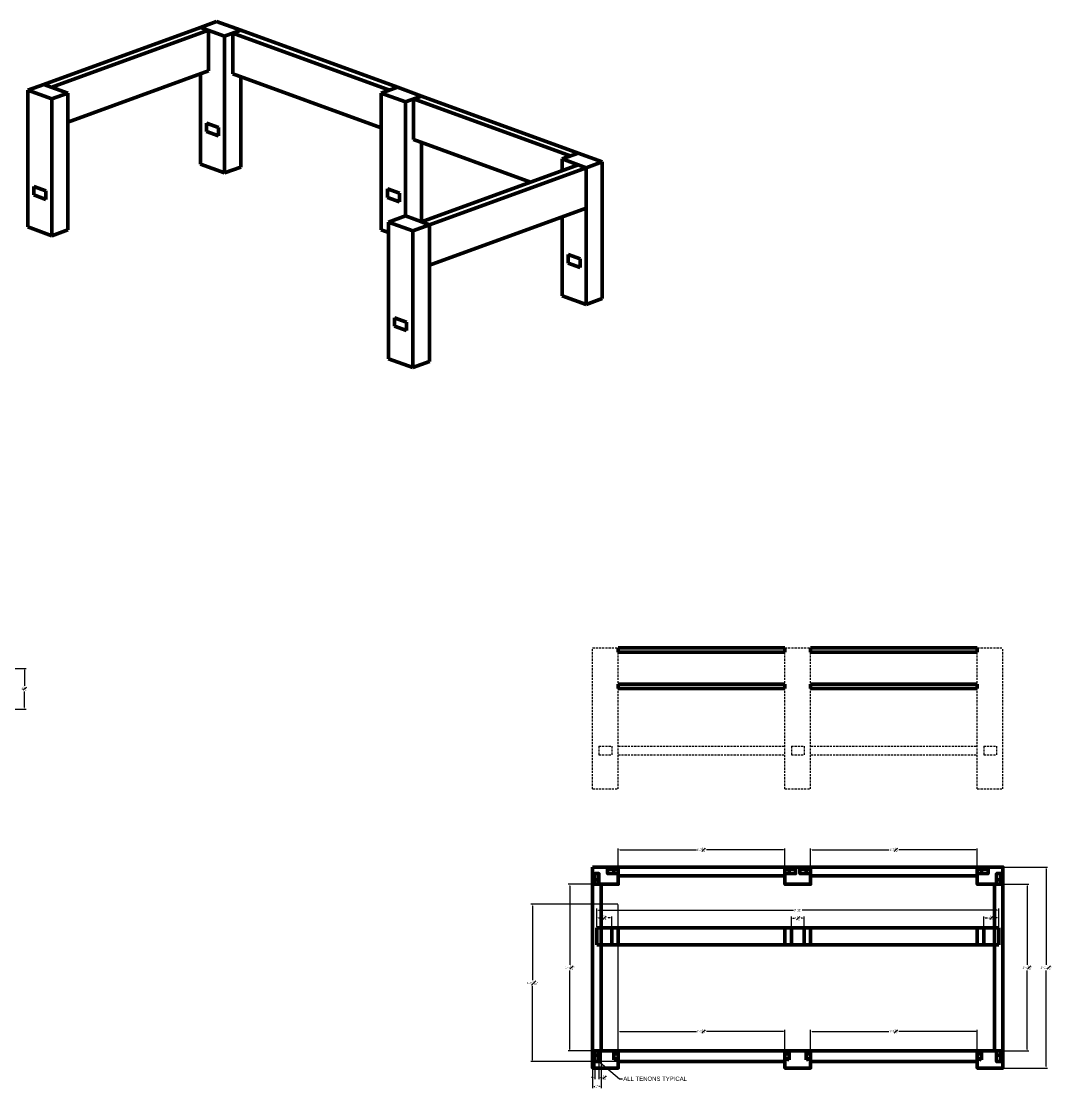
# Model space of a CAD drawing. Header units: inches. Extents: x 13 to 702, y 9 to 351.
# Drawn here: x 286.9 to 407.5, y 225.1 to 350.8 of the extents above; entities that cross this region are included whole.
import ezdxf
from ezdxf import colors
from ezdxf.entities.mleader import LeaderData, LeaderLine
from ezdxf.math import Vec2, Vec3

# ---------------------------------------------------------------- set-up
doc = ezdxf.new("R2010")
doc.units = ezdxf.units.IN
doc.header["$MEASUREMENT"] = 0
doc.linetypes.add('HIDDEN', pattern=[0.375, 0.25, -0.125])
doc.layers.get('0').update_dxf_attribs({"lineweight": 70, "true_color": 0xc2ced6})
doc.layers.add('Dim', color=5, linetype='Continuous')
doc.layers.add('Hidden', color=2, linetype='HIDDEN')
doc.styles.get("Standard").update_dxf_attribs({"font": 'Arial.ttf'})
doc.dimstyles.new('AnnotativeNickStandard', dxfattribs={"dimscale": 6, "dimtxt": 0.25, "dimasz": 0.18, "dimexe": 0.18, "dimexo": 0.0625, "dimgap": 0.09, "dimtad": 0, "dimtih": 1, "dimtoh": 1, "dimdec": 4, "dimrnd": 0.03125, "dimzin": 0, "dimdsep": 46, "dimlunit": 4, "dimtxsty": 'Standard', "dimcen": 0.09, "dimaunit": 1, "dimadec": 0, "dimazin": 0, "dimtfac": 1, "dimtdec": 4, "dimtofl": 0, "dimtmove": 0, "dimatfit": 3, "dimfxl": 1, "dimfrac": 1, "dimtolj": 1, "dimtzin": 0, "dimarcsym": 0})

# ---------------------------------------------------------------- blocks, each defined once
blk = doc.blocks.new('*D39')
at = {"layer": 'Defpoints', "color": 0, "transparency": 16777216}
for p in [(284.86, 275.14), (284.86, 270.39), (287.27, 270.39)]:
    blk.add_point(p, dxfattribs=at)
at = {"layer": 'Dim', "color": 0, "lineweight": -2, "transparency": 16777216}
for p, q in [((284.93, 275.14), (287.45, 275.14)), ((287.27, 274.96), (287.27, 273.11)), ((287.27, 270.57), (287.27, 272.43)), ((284.93, 270.39), (287.45, 270.39))]:
    blk.add_line(p, q, dxfattribs=at)
at = {"layer": 'Dim', "color": 0, "transparency": 16777216}
for points in [[(287.24, 274.96), (287.3, 274.96), (287.27, 275.14)], [(287.24, 270.57), (287.3, 270.57), (287.27, 270.39)]]:
    blk.add_solid(points, dxfattribs=at)
at = {"layer": 'Dim', "color": 0, "transparency": 16777216, "insert": (287.27, 272.77), "char_height": 0.25, "attachment_point": 5}
blk.add_mtext('\\A1;4{\\H1.000000x;\\S3#4;}"', dxfattribs=at)
blk = doc.blocks.new('*D108')
at = {"layer": 'Defpoints', "color": 0, "transparency": 16777216}
for p in [(401.7, 249.89), (401.7, 230.39), (404.53, 230.39)]:
    blk.add_point(p, dxfattribs=at)
at = {"layer": 'Dim', "color": 0, "lineweight": -2, "transparency": 16777216}
for p, q in [((401.76, 249.89), (404.71, 249.89)), ((404.53, 249.71), (404.53, 240.48)), ((404.53, 230.57), (404.53, 239.8)), ((401.76, 230.39), (404.71, 230.39))]:
    blk.add_line(p, q, dxfattribs=at)
at = {"layer": 'Dim', "color": 0, "transparency": 16777216}
for points in [[(404.5, 249.71), (404.56, 249.71), (404.53, 249.89)], [(404.5, 230.57), (404.56, 230.57), (404.53, 230.39)]]:
    blk.add_solid(points, dxfattribs=at)
at = {"layer": 'Dim', "color": 0, "transparency": 16777216, "insert": (404.53, 240.14), "char_height": 0.25, "attachment_point": 5}
blk.add_mtext('\\A1;1\'-7{\\H1.000000x;\\S1#2;}"', dxfattribs=at)
blk = doc.blocks.new('*D109')
at = {"layer": 'Defpoints', "color": 0, "transparency": 16777216}
for p in [(398.7, 253.91), (379.2, 251.89), (398.7, 251.89)]:
    blk.add_point(p, dxfattribs=at)
at = {"layer": 'Dim', "color": 0, "lineweight": -2, "transparency": 16777216}
for p, q in [((379.2, 251.95), (379.2, 254.09)), ((398.7, 251.95), (398.7, 254.09)), ((379.38, 253.91), (388.36, 253.91)), ((398.52, 253.91), (389.54, 253.91))]:
    blk.add_line(p, q, dxfattribs=at)
at = {"layer": 'Dim', "color": 0, "transparency": 16777216}
for points in [[(379.38, 253.94), (379.38, 253.88), (379.2, 253.91)], [(398.52, 253.94), (398.52, 253.88), (398.7, 253.91)]]:
    blk.add_solid(points, dxfattribs=at)
at = {"layer": 'Dim', "color": 0, "transparency": 16777216, "insert": (388.95, 253.91), "char_height": 0.25, "attachment_point": 5}
blk.add_mtext('\\A1;1\'-7{\\H1.000000x;\\S1#2;}"', dxfattribs=at)
blk = doc.blocks.new('*D110')
at = {"layer": 'Defpoints', "color": 0, "transparency": 16777216}
for p in [(376.2, 253.91), (356.7, 251.89), (376.2, 251.89)]:
    blk.add_point(p, dxfattribs=at)
at = {"layer": 'Dim', "color": 0, "lineweight": -2, "transparency": 16777216}
for p, q in [((356.7, 251.95), (356.7, 254.09)), ((376.2, 251.95), (376.2, 254.09)), ((356.88, 253.91), (365.86, 253.91)), ((376.02, 253.91), (367.04, 253.91))]:
    blk.add_line(p, q, dxfattribs=at)
at = {"layer": 'Dim', "color": 0, "transparency": 16777216}
for points in [[(356.88, 253.94), (356.88, 253.88), (356.7, 253.91)], [(376.02, 253.94), (376.02, 253.88), (376.2, 253.91)]]:
    blk.add_solid(points, dxfattribs=at)
at = {"layer": 'Dim', "color": 0, "transparency": 16777216, "insert": (366.45, 253.91), "char_height": 0.25, "attachment_point": 5}
blk.add_mtext('\\A1;1\'-7{\\H1.000000x;\\S1#2;}"', dxfattribs=at)
blk = doc.blocks.new('*D111')
at = {"layer": 'Defpoints', "color": 0, "transparency": 16777216}
for p in [(353.7, 249.89), (351.03, 230.39), (353.7, 230.39)]:
    blk.add_point(p, dxfattribs=at)
at = {"layer": 'Dim', "color": 0, "lineweight": -2, "transparency": 16777216}
for p, q in [((353.64, 249.89), (350.85, 249.89)), ((351.03, 249.71), (351.03, 240.48)), ((351.03, 230.57), (351.03, 239.8)), ((353.64, 230.39), (350.85, 230.39))]:
    blk.add_line(p, q, dxfattribs=at)
at = {"layer": 'Dim', "color": 0, "transparency": 16777216}
for points in [[(351, 249.71), (351.06, 249.71), (351.03, 249.89)], [(351, 230.57), (351.06, 230.57), (351.03, 230.39)]]:
    blk.add_solid(points, dxfattribs=at)
at = {"layer": 'Dim', "color": 0, "transparency": 16777216, "insert": (351.03, 240.14), "char_height": 0.25, "attachment_point": 5}
blk.add_mtext('\\A1;1\'-7{\\H1.000000x;\\S1#2;}"', dxfattribs=at)
blk = doc.blocks.new('*D112')
at = {"layer": 'Defpoints', "color": 0, "transparency": 16777216}
for p in [(353.7, 230.39), (354.7, 230.39), (354.7, 226.23)]:
    blk.add_point(p, dxfattribs=at)
at = {"layer": 'Dim', "color": 0, "lineweight": -2, "transparency": 16777216}
for p, q in [((353.7, 230.33), (353.7, 226.05)), ((354.7, 230.33), (354.7, 226.05)), ((353.88, 226.23), (353.98, 226.23)), ((354.52, 226.23), (354.42, 226.23))]:
    blk.add_line(p, q, dxfattribs=at)
at = {"layer": 'Dim', "color": 0, "transparency": 16777216}
for points in [[(353.88, 226.26), (353.88, 226.2), (353.7, 226.23)], [(354.52, 226.26), (354.52, 226.2), (354.7, 226.23)]]:
    blk.add_solid(points, dxfattribs=at)
at = {"layer": 'Dim', "color": 0, "transparency": 16777216, "insert": (354.2, 226.23), "char_height": 0.25, "attachment_point": 5}
blk.add_mtext('\\A1;1"', dxfattribs=at)
blk = doc.blocks.new('*D113')
at = {"layer": 'Defpoints', "color": 0, "transparency": 16777216}
for p in [(353.95, 229.14), (354.45, 229.14), (354.45, 227.28)]:
    blk.add_point(p, dxfattribs=at)
at = {"layer": 'Dim', "color": 0, "lineweight": -2, "transparency": 16777216}
for p, q in [((353.95, 229.08), (353.95, 227.1)), ((354.45, 229.08), (354.45, 227.1)), ((353.77, 227.28), (353.59, 227.28)), ((354.63, 227.28), (354.81, 227.28))]:
    blk.add_line(p, q, dxfattribs=at)
at = {"layer": 'Dim', "color": 0, "transparency": 16777216}
for points in [[(353.77, 227.31), (353.77, 227.25), (353.95, 227.28)], [(354.63, 227.31), (354.63, 227.25), (354.45, 227.28)]]:
    blk.add_solid(points, dxfattribs=at)
at = {"layer": 'Dim', "color": 0, "transparency": 16777216, "insert": (355.14, 227.28), "char_height": 0.25, "attachment_point": 5}
blk.add_mtext('\\A1;{\\H1.000000x;\\S1#2;}"', dxfattribs=at)
blk = doc.blocks.new('*D114')
at = {"layer": 'Defpoints', "color": 0, "transparency": 16777216}
for p in [(401.2, 246.86), (354.2, 244.79), (401.2, 244.79)]:
    blk.add_point(p, dxfattribs=at)
at = {"layer": 'Dim', "color": 0, "lineweight": -2, "transparency": 16777216}
for p, q in [((354.2, 244.86), (354.2, 247.04)), ((354.38, 246.86), (377.2, 246.86)), ((401.02, 246.86), (378.21, 246.86)), ((401.2, 244.86), (401.2, 247.04))]:
    blk.add_line(p, q, dxfattribs=at)
at = {"layer": 'Dim', "color": 0, "transparency": 16777216}
for points in [[(354.38, 246.89), (354.38, 246.83), (354.2, 246.86)], [(401.02, 246.89), (401.02, 246.83), (401.2, 246.86)]]:
    blk.add_solid(points, dxfattribs=at)
at = {"layer": 'Dim', "color": 0, "transparency": 16777216, "insert": (377.7, 246.86), "char_height": 0.25, "attachment_point": 5}
blk.add_mtext('\\A1;3\'-11"', dxfattribs=at)
blk = doc.blocks.new('*D115')
at = {"layer": 'Defpoints', "color": 0, "transparency": 16777216}
for p in [(378.45, 245.93), (376.95, 244.79), (378.45, 244.79)]:
    blk.add_point(p, dxfattribs=at)
at = {"layer": 'Dim', "color": 0, "lineweight": -2, "transparency": 16777216}
for p, q in [((376.95, 244.86), (376.95, 246.11)), ((377.13, 245.93), (377.3, 245.93)), ((378.27, 245.93), (378.1, 245.93)), ((378.45, 244.86), (378.45, 246.11))]:
    blk.add_line(p, q, dxfattribs=at)
at = {"layer": 'Dim', "color": 0, "transparency": 16777216}
for points in [[(377.13, 245.96), (377.13, 245.9), (376.95, 245.93)], [(378.27, 245.96), (378.27, 245.9), (378.45, 245.93)]]:
    blk.add_solid(points, dxfattribs=at)
at = {"layer": 'Dim', "color": 0, "transparency": 16777216, "insert": (377.7, 245.93), "char_height": 0.25, "attachment_point": 5}
blk.add_mtext('\\A1;1{\\H1.000000x;\\S1#2;}"', dxfattribs=at)
blk = doc.blocks.new('*D116')
at = {"layer": 'Defpoints', "color": 0, "transparency": 16777216}
for p in [(401.2, 245.95), (399.45, 244.79), (401.2, 244.79)]:
    blk.add_point(p, dxfattribs=at)
at = {"layer": 'Dim', "color": 0, "lineweight": -2, "transparency": 16777216}
for p, q in [((399.45, 244.86), (399.45, 246.13)), ((399.63, 245.95), (399.89, 245.95)), ((401.02, 245.95), (400.77, 245.95)), ((401.2, 244.86), (401.2, 246.13))]:
    blk.add_line(p, q, dxfattribs=at)
at = {"layer": 'Dim', "color": 0, "transparency": 16777216}
for points in [[(399.63, 245.98), (399.63, 245.92), (399.45, 245.95)], [(401.02, 245.98), (401.02, 245.92), (401.2, 245.95)]]:
    blk.add_solid(points, dxfattribs=at)
at = {"layer": 'Dim', "color": 0, "transparency": 16777216, "insert": (400.33, 245.95), "char_height": 0.25, "attachment_point": 5}
blk.add_mtext('\\A1;1{\\H1.000000x;\\S3#4;}"', dxfattribs=at)
blk = doc.blocks.new('*D117')
at = {"layer": 'Defpoints', "color": 0, "transparency": 16777216}
for p in [(355.95, 245.95), (354.2, 244.79), (355.95, 244.79)]:
    blk.add_point(p, dxfattribs=at)
at = {"layer": 'Dim', "color": 0, "lineweight": -2, "transparency": 16777216}
for p, q in [((354.2, 244.86), (354.2, 246.13)), ((354.38, 245.95), (354.64, 245.95)), ((355.77, 245.95), (355.52, 245.95)), ((355.95, 244.86), (355.95, 246.13))]:
    blk.add_line(p, q, dxfattribs=at)
at = {"layer": 'Dim', "color": 0, "transparency": 16777216}
for points in [[(354.38, 245.98), (354.38, 245.92), (354.2, 245.95)], [(355.77, 245.98), (355.77, 245.92), (355.95, 245.95)]]:
    blk.add_solid(points, dxfattribs=at)
at = {"layer": 'Dim', "color": 0, "transparency": 16777216, "insert": (355.08, 245.95), "char_height": 0.25, "attachment_point": 5}
blk.add_mtext('\\A1;1{\\H1.000000x;\\S3#4;}"', dxfattribs=at)
blk = doc.blocks.new('*D118')
at = {"layer": 'Defpoints', "color": 0, "transparency": 16777216}
for p in [(376.2, 232.68), (356.7, 230.39), (376.2, 230.39)]:
    blk.add_point(p, dxfattribs=at)
at = {"layer": 'Dim', "color": 0, "lineweight": -2, "transparency": 16777216}
for p, q in [((356.7, 230.45), (356.7, 232.86)), ((356.88, 232.68), (365.86, 232.68)), ((376.02, 232.68), (367.04, 232.68)), ((376.2, 230.45), (376.2, 232.86))]:
    blk.add_line(p, q, dxfattribs=at)
at = {"layer": 'Dim', "color": 0, "transparency": 16777216}
for points in [[(356.88, 232.71), (356.88, 232.65), (356.7, 232.68)], [(376.02, 232.71), (376.02, 232.65), (376.2, 232.68)]]:
    blk.add_solid(points, dxfattribs=at)
at = {"layer": 'Dim', "color": 0, "transparency": 16777216, "insert": (366.45, 232.68), "char_height": 0.25, "attachment_point": 5}
blk.add_mtext('\\A1;1\'-7{\\H1.000000x;\\S1#2;}"', dxfattribs=at)
blk = doc.blocks.new('*D119')
at = {"layer": 'Defpoints', "color": 0, "transparency": 16777216}
for p in [(398.7, 232.68), (379.2, 230.39), (398.7, 230.39)]:
    blk.add_point(p, dxfattribs=at)
at = {"layer": 'Dim', "color": 0, "lineweight": -2, "transparency": 16777216}
for p, q in [((379.2, 230.45), (379.2, 232.86)), ((379.38, 232.68), (388.36, 232.68)), ((398.52, 232.68), (389.54, 232.68)), ((398.7, 230.45), (398.7, 232.86))]:
    blk.add_line(p, q, dxfattribs=at)
at = {"layer": 'Dim', "color": 0, "transparency": 16777216}
for points in [[(379.38, 232.71), (379.38, 232.65), (379.2, 232.68)], [(398.52, 232.71), (398.52, 232.65), (398.7, 232.68)]]:
    blk.add_solid(points, dxfattribs=at)
at = {"layer": 'Dim', "color": 0, "transparency": 16777216, "insert": (388.95, 232.68), "char_height": 0.25, "attachment_point": 5}
blk.add_mtext('\\A1;1\'-7{\\H1.000000x;\\S1#2;}"', dxfattribs=at)
blk = doc.blocks.new('*D126')
at = {"layer": 'Defpoints', "color": 0, "transparency": 16777216}
for p in [(401.7, 251.89), (401.7, 228.39), (406.74, 228.39)]:
    blk.add_point(p, dxfattribs=at)
at = {"layer": 'Dim', "color": 0, "lineweight": -2, "transparency": 16777216}
for p, q in [((401.76, 251.89), (406.92, 251.89)), ((406.74, 251.71), (406.74, 240.48)), ((406.74, 228.57), (406.74, 239.8)), ((401.76, 228.39), (406.92, 228.39))]:
    blk.add_line(p, q, dxfattribs=at)
at = {"layer": 'Dim', "color": 0, "transparency": 16777216}
for points in [[(406.71, 251.71), (406.77, 251.71), (406.74, 251.89)], [(406.71, 228.57), (406.77, 228.57), (406.74, 228.39)]]:
    blk.add_solid(points, dxfattribs=at)
at = {"layer": 'Dim', "color": 0, "transparency": 16777216, "insert": (406.74, 240.14), "char_height": 0.25, "attachment_point": 5}
blk.add_mtext('\\A1;1\'-11{\\H1.000000x;\\S1#2;}"', dxfattribs=at)
blk = doc.blocks.new('*D160')
at = {"layer": 'Defpoints', "color": 0, "transparency": 16777216}
for p in [(356.7, 247.54), (346.68, 229.14), (356.7, 229.14)]:
    blk.add_point(p, dxfattribs=at)
at = {"layer": 'Dim', "color": 0, "lineweight": -2, "transparency": 16777216}
for p, q in [((356.64, 247.54), (346.5, 247.54)), ((346.68, 247.36), (346.68, 238.68)), ((346.68, 229.32), (346.68, 238)), ((356.64, 229.14), (346.5, 229.14))]:
    blk.add_line(p, q, dxfattribs=at)
at = {"layer": 'Dim', "color": 0, "transparency": 16777216}
for points in [[(346.65, 247.36), (346.71, 247.36), (346.68, 247.54)], [(346.65, 229.32), (346.71, 229.32), (346.68, 229.14)]]:
    blk.add_solid(points, dxfattribs=at)
at = {"layer": 'Dim', "color": 0, "transparency": 16777216, "insert": (346.68, 238.34), "char_height": 0.25, "attachment_point": 5}
blk.add_mtext('\\A1;1\'-6{\\H1.000000x;\\S7#16;}"', dxfattribs=at)

msp = doc.modelspace()

# ---------------------------------------------------------------- linework, layer by layer
for p, q in [((307.85136, 350.13508), (289.52735, 343.46569)), ((290.46704, 343.12367), (308.79105, 349.79306)), ((307.85136, 350.13508), (309.73074, 350.81912)), ((310.67043, 349.10902), (307.85136, 350.13508)), ((308.79105, 349.79306), (308.79105, 345.04306)), ((309.73074, 350.81912), (312.54982, 349.79306)), ((312.54982, 349.79306), (310.67043, 349.10902)), ((330.87383, 343.12367), (312.54982, 349.79306)), ((310.67043, 333.10902), (310.67043, 349.10902)), ((311.61013, 349.45104), (329.93413, 342.78165)), ((311.61013, 349.45104), (311.61013, 344.70104)), ((308.79105, 345.04306), (292.34643, 339.05771)), ((307.85136, 344.70104), (307.85136, 334.13508)), ((311.61013, 344.70104), (328.99444, 338.37367)), ((289.52735, 343.46569), (287.64797, 342.78165)), ((292.34643, 342.43963), (289.52735, 343.46569)), ((312.54982, 333.79306), (312.54982, 344.35902)), ((287.64797, 342.78165), (290.46704, 341.75559)), ((287.64797, 326.78165), (287.64797, 342.78165)), ((290.46704, 341.75559), (292.34643, 342.43963)), ((292.34643, 342.43963), (292.34643, 326.43963)), ((330.87383, 343.12367), (328.99444, 342.43963)), ((328.99444, 342.43963), (331.81352, 341.41357)), ((328.99444, 326.43963), (328.99444, 342.43963)), ((333.6929, 342.09761), (330.87383, 343.12367)), ((331.81352, 341.41357), (333.6929, 342.09761)), ((352.01691, 335.42822), (333.6929, 342.09761)), ((290.46704, 341.75559), (290.46704, 325.75559)), ((331.81352, 341.41357), (331.81352, 328.07478)), ((332.75321, 341.75559), (351.07722, 335.0862)), ((332.75321, 341.75559), (332.75321, 337.00559)), ((309.96566, 338.43122), (308.55613, 338.94425)), ((308.55613, 338.94425), (308.55613, 337.94425)), ((309.96566, 337.43122), (309.96566, 338.43122)), ((308.55613, 337.94425), (309.96566, 337.43122)), ((332.75321, 337.00559), (346.43134, 332.02716)), ((333.6929, 336.66357), (333.6929, 327.39074)), ((350.13752, 334.74418), (352.01691, 335.42822)), ((350.13752, 334.74418), (350.13752, 333.3761)), ((352.9566, 333.71812), (350.13752, 334.74418)), ((352.01691, 335.42822), (354.83599, 334.40216)), ((307.85136, 334.13508), (310.67043, 333.10902)), ((310.67043, 333.10902), (312.54982, 333.79306)), ((352.01691, 334.06014), (333.6929, 327.39074)), ((334.6326, 327.04872), (352.9566, 333.71812)), ((352.9566, 333.71812), (354.83599, 334.40216)), ((352.9566, 333.71812), (352.9566, 317.71812)), ((354.83599, 318.40216), (354.83599, 334.40216)), ((289.76227, 331.0121), (288.35273, 331.52513)), ((288.35273, 331.52513), (288.35273, 330.52513)), ((289.76227, 331.0121), (289.76227, 330.0121)), ((290.46704, 325.75559), (290.46704, 330.75559)), ((331.10875, 330.73577), (329.69921, 331.2488)), ((329.69921, 331.2488), (329.69921, 330.2488)), ((288.35273, 330.52513), (289.76227, 330.0121)), ((329.69921, 330.2488), (331.10875, 329.73577)), ((331.10875, 329.73577), (331.10875, 330.73577)), ((334.6326, 322.29872), (352.9566, 328.96812)), ((329.8439, 327.3579), (331.81352, 328.07478)), ((332.66298, 326.33184), (329.8439, 327.3579)), ((329.8439, 327.3579), (329.8439, 311.3579)), ((333.92783, 327.30524), (331.81352, 328.07478)), ((332.66298, 326.33184), (334.6326, 327.04872)), ((333.6929, 327.39074), (334.6326, 327.04872)), ((334.6326, 311.04872), (334.6326, 327.04872)), ((334.6326, 327.04872), (334.6326, 322.29872)), ((350.13752, 327.94206), (350.13752, 318.74418)), ((290.46704, 325.75559), (287.64797, 326.78165)), ((292.34643, 326.43963), (290.46704, 325.75559)), ((329.8439, 326.13045), (328.99444, 326.43963)), ((332.66298, 310.33184), (332.66298, 326.33184)), ((352.25183, 323.04031), (350.84229, 323.55334)), ((350.84229, 323.55334), (350.84229, 322.55334)), ((350.84229, 322.55334), (352.25183, 322.04031)), ((352.25183, 322.04031), (352.25183, 323.04031)), ((352.9566, 317.71812), (350.13752, 318.74418)), ((352.9566, 317.71812), (354.83599, 318.40216)), ((331.95821, 315.65404), (330.54867, 316.16707)), ((330.54867, 316.16707), (330.54867, 315.16707)), ((330.54867, 315.16707), (331.95821, 314.65404)), ((331.95821, 314.65404), (331.95821, 315.65404)), ((332.66298, 310.33184), (329.8439, 311.3579)), ((332.66298, 310.33184), (334.6326, 311.04872)), ((356.70166, 277.53476), (376.20166, 277.53476)), ((356.70166, 277.53476), (356.70166, 277.03476)), ((356.70166, 277.03476), (376.20166, 277.03476)), ((376.20166, 277.53476), (376.20166, 277.03476)), ((379.20166, 277.53476), (398.70166, 277.53476)), ((379.20166, 277.53476), (379.20166, 277.03476)), ((379.20166, 277.03476), (398.70166, 277.03476)), ((398.70166, 277.53476), (398.70166, 277.03476)), ((356.70166, 273.28476), (376.20166, 273.28476)), ((356.70166, 273.28476), (356.70166, 272.78476)), ((376.20166, 273.28476), (376.20166, 272.78476)), ((379.20166, 273.28476), (398.70166, 273.28476)), ((379.20166, 273.28476), (379.20166, 272.78476)), ((398.70166, 273.28476), (398.70166, 272.78476)), ((356.70166, 272.78476), (376.20166, 272.78476)), ((379.20166, 272.78476), (398.70166, 272.78476)), ((356.20166, 251.13835), (356.20166, 251.63835)), ((356.70166, 250.88835), (356.70166, 251.88835)), ((356.70166, 251.88835), (376.20166, 251.88835)), ((376.20166, 250.88835), (376.20166, 251.88835)), ((376.70166, 251.13835), (376.70166, 251.63835)), ((378.70166, 251.13835), (378.70166, 251.63835)), ((379.20166, 250.88835), (379.20166, 251.88835)), ((379.20166, 251.88835), (398.70166, 251.88835)), ((398.70166, 250.88835), (398.70166, 251.88835)), ((399.20166, 251.13835), (399.20166, 251.63835)), ((354.45166, 250.38835), (353.95166, 250.38835)), ((356.70166, 250.88835), (376.20166, 250.88835)), ((379.20166, 250.88835), (398.70166, 250.88835)), ((400.95166, 250.38835), (401.45166, 250.38835)), ((354.70166, 249.88835), (353.70166, 249.88835)), ((353.70166, 230.38835), (353.70166, 249.88835)), ((354.70166, 230.38835), (354.70166, 249.88835)), ((401.70166, 249.88835), (400.70166, 249.88835)), ((400.70166, 230.38835), (400.70166, 249.88835)), ((401.70166, 230.38835), (401.70166, 249.88835)), ((354.20166, 244.7936), (401.20166, 244.7936)), ((354.20166, 242.7936), (354.20166, 244.7936)), ((355.95166, 242.7936), (355.95166, 244.7936)), ((356.70166, 242.7936), (356.70166, 244.7936)), ((376.20166, 242.7936), (376.20166, 244.7936)), ((376.95166, 242.7936), (376.95166, 244.7936)), ((378.45166, 242.7936), (378.45166, 244.7936)), ((379.20166, 242.7936), (379.20166, 244.7936)), ((398.70166, 242.7936), (398.70166, 244.7936)), ((399.45166, 242.7936), (399.45166, 244.7936)), ((401.20166, 242.7936), (401.20166, 244.7936)), ((354.20166, 242.7936), (401.20166, 242.7936)), ((354.70166, 230.38835), (353.70166, 230.38835)), ((356.20166, 229.76335), (356.20166, 230.17275)), ((356.20166, 230.17275), (356.70166, 229.99077)), ((356.70166, 230.38835), (376.20166, 230.38835)), ((356.70166, 230.38835), (356.70166, 229.13835)), ((376.20166, 230.38835), (376.20166, 229.13835)), ((376.70166, 230.17275), (376.20166, 229.99077)), ((376.70166, 229.76335), (376.70166, 230.17275)), ((378.70166, 229.76335), (378.70166, 230.17275)), ((378.70166, 230.17275), (379.20166, 229.99077)), ((379.20166, 230.38835), (398.70166, 230.38835)), ((379.20166, 230.38835), (379.20166, 229.13835)), ((398.70166, 230.38835), (398.70166, 229.13835)), ((399.20166, 230.17275), (398.70166, 229.99077)), ((399.20166, 229.76335), (399.20166, 230.17275)), ((401.70166, 230.38835), (400.70166, 230.38835)), ((354.45166, 229.88835), (353.95166, 229.88835)), ((356.20166, 229.76335), (356.20166, 229.34968)), ((356.20166, 229.34968), (356.70166, 229.53167)), ((356.70166, 229.13835), (376.20166, 229.13835)), ((376.70166, 229.34968), (376.20166, 229.53167)), ((376.70166, 229.76335), (376.70166, 229.34968)), ((378.70166, 229.76335), (378.70166, 229.34968)), ((378.70166, 229.34968), (379.20166, 229.53167)), ((379.20166, 229.13835), (398.70166, 229.13835)), ((399.20166, 229.34968), (398.70166, 229.53167)), ((399.20166, 229.76335), (399.20166, 229.34968)), ((401.45166, 229.88835), (400.95166, 229.88835))]:
    msp.add_line(p, q)
for points in [[(353.70166, 251.88835), (356.70166, 251.88835), (356.70166, 249.88835), (353.70166, 249.88835)], [(376.20166, 251.88835), (379.20166, 251.88835), (379.20166, 249.88835), (376.20166, 249.88835)], [(398.70166, 251.88835), (401.70166, 251.88835), (401.70166, 249.88835), (398.70166, 249.88835)], [(353.70166, 230.38835), (356.70166, 230.38835), (356.70166, 228.38835), (353.70166, 228.38835)], [(376.20166, 230.38835), (379.20166, 230.38835), (379.20166, 228.38835), (376.20166, 228.38835)], [(398.70166, 230.38835), (401.70166, 230.38835), (401.70166, 228.38835), (398.70166, 228.38835)]]:
    msp.add_lwpolyline(points, close=True)
for points in [[(356.70166, 251.13835), (355.45166, 251.13835), (355.45166, 251.63835), (356.70166, 251.63835)], [(376.20166, 251.13835), (377.45166, 251.13835), (377.45166, 251.63835), (376.20166, 251.63835)], [(379.20166, 251.13835), (377.95166, 251.13835), (377.95166, 251.63835), (379.20166, 251.63835)], [(398.70166, 251.13835), (399.95166, 251.13835), (399.95166, 251.63835), (398.70166, 251.63835)], [(354.45166, 249.88835), (354.45166, 251.13835), (353.95166, 251.13835), (353.95166, 249.88835)], [(401.45166, 249.88835), (401.45166, 251.13835), (400.95166, 251.13835), (400.95166, 249.88835)], [(354.45166, 230.38835), (354.45166, 229.13835), (353.95166, 229.13835), (353.95166, 230.38835)], [(401.45166, 230.38835), (401.45166, 229.13835), (400.95166, 229.13835), (400.95166, 230.38835)]]:
    msp.add_lwpolyline(points)
at = {"layer": 'Dim'}
msp.add_line((356.70166, 229.13835), (356.70166, 247.53835), dxfattribs=at)
at = {"layer": 'Hidden'}
for p, q in [((353.70166, 261.03476), (353.70166, 277.53476)), ((353.70166, 277.53476), (356.70166, 277.53476)), ((356.70166, 261.03476), (356.70166, 277.53476)), ((376.20166, 261.03476), (376.20166, 277.53476)), ((376.20166, 277.53476), (379.20166, 277.53476)), ((379.20166, 261.03476), (379.20166, 277.53476)), ((398.70166, 261.03476), (398.70166, 277.53476)), ((398.70166, 277.53476), (401.70166, 277.53476)), ((401.70166, 261.03476), (401.70166, 277.53476)), ((354.45166, 266.03476), (355.95166, 266.03476)), ((354.45166, 266.03476), (355.95166, 266.03476)), ((354.45166, 266.03476), (354.45166, 265.03476)), ((355.95166, 266.03476), (355.95166, 265.03476)), ((356.70166, 266.03476), (376.20166, 266.03476)), ((376.95166, 266.03476), (378.45166, 266.03476)), ((376.95166, 266.03476), (378.45166, 266.03476)), ((376.95166, 266.03476), (376.95166, 265.03476)), ((378.45166, 266.03476), (378.45166, 265.03476)), ((379.20166, 266.03476), (398.70166, 266.03476)), ((399.45166, 266.03476), (400.95166, 266.03476)), ((399.45166, 266.03476), (400.95166, 266.03476)), ((399.45166, 266.03476), (399.45166, 265.03476)), ((400.95166, 266.03476), (400.95166, 265.03476)), ((354.45166, 265.03476), (355.95166, 265.03476)), ((356.70166, 265.03476), (376.20166, 265.03476)), ((376.95166, 265.03476), (378.45166, 265.03476)), ((379.20166, 265.03476), (398.70166, 265.03476)), ((399.45166, 265.03476), (400.95166, 265.03476)), ((353.70166, 261.03476), (356.70166, 261.03476)), ((376.20166, 261.03476), (379.20166, 261.03476)), ((398.70166, 261.03476), (401.70166, 261.03476))]:
    msp.add_line(p, q, dxfattribs=at)

# ---------------------------------------------------------------- dimensions: what is measured, and where the dimension line sits
at = {"layer": 'Dim'}
for base, p1, p2, picture, middle in [((287.27167, 270.39233), (284.8645, 275.14233), (284.8645, 270.39233), '*D39', (287.27167, 272.76733)), ((406.73772, 228.38835), (401.70166, 251.88835), (401.70166, 228.38835), '*D126', (406.73772, 240.13835)), ((351.02596, 230.38835), (353.70166, 249.88835), (353.70166, 230.38835), '*D111', (351.02596, 240.13835)), ((404.52969, 230.38835), (401.70166, 249.88835), (401.70166, 230.38835), '*D108', (404.52969, 240.13835)), ((346.68458, 229.13835), (356.70166, 247.53835), (356.70166, 229.13835), '*D160', (346.68458, 238.33835))]:
    dim = msp.add_linear_dim(base=base, p1=p1, p2=p2, angle=90, dimstyle='AnnotativeNickStandard', dxfattribs=at)
    dim.commit()
    dim.dimension.update_dxf_attribs({"geometry": picture, "text_midpoint": middle})
for base, p1, p2, picture, middle in [((376.20166, 253.90539), (356.70166, 251.88835), (376.20166, 251.88835), '*D110', (366.45166, 253.90539)), ((398.70166, 253.90539), (379.20166, 251.88835), (398.70166, 251.88835), '*D109', (388.95166, 253.90539)), ((401.20166, 246.85758), (354.20166, 244.7936), (401.20166, 244.7936), '*D114', (377.70166, 246.85758)), ((355.95166, 245.94684), (354.20166, 244.7936), (355.95166, 244.7936), '*D117', (355.07666, 245.94684)), ((378.45166, 245.93129), (376.95166, 244.7936), (378.45166, 244.7936), '*D115', (377.70166, 245.93129)), ((401.20166, 245.94684), (399.45166, 244.7936), (401.20166, 244.7936), '*D116', (400.32666, 245.94684)), ((376.20166, 232.68353), (356.70166, 230.38835), (376.20166, 230.38835), '*D118', (366.45166, 232.68353)), ((398.70166, 232.68353), (379.20166, 230.38835), (398.70166, 230.38835), '*D119', (388.95166, 232.68353)), ((354.70166, 226.23039), (353.70166, 230.38835), (354.70166, 230.38835), '*D112', (354.20166, 226.23039)), ((354.45166, 227.27908), (353.95166, 229.13835), (354.45166, 229.13835), '*D113', (355.13603, 227.27908))]:
    dim = msp.add_linear_dim(base=base, p1=p1, p2=p2, dimstyle='AnnotativeNickStandard', dxfattribs=at)
    dim.commit()
    dim.dimension.update_dxf_attribs({"geometry": picture, "text_midpoint": middle})

# ---------------------------------------------------------------- leaders
ml = msp.add_multileader_mtext('Standard', dxfattribs=at)
ml.set_content('ALL TENONS TYPICAL', color=256)
ml.set_leader_properties()
ml.build(insert=Vec2(0, 0))
ml.multileader.update_dxf_attribs({"dogleg_length": 0.36, "arrow_head_size": 0.18})
ctx = ml.context
ctx.base_point, ctx.char_height, ctx.arrow_head_size, ctx.landing_gap_size, ctx.plane_origin = Vec3(357.20297, 227.1318), 0.5, 0.18, 0.09, Vec3(354.45166, 229.13835)
notes = []
notes.append((ctx, [(0, (1, 1, 0), (356.84297, 227.1318), (1, 0), 0.36, [(0, [(354.45166, 229.13835)], 0, [])])]))
ctx.mtext.insert, ctx.mtext.flow_direction = Vec3(357.29297, 227.38521), 5
for ctx, leaders in notes:
    for number, flags, end, landing, length, lines in leaders:
        leader = LeaderData()
        leader.index, (leader.has_last_leader_line, leader.has_dogleg_vector, leader.attachment_direction) = number, flags
        leader.last_leader_point, leader.dogleg_vector, leader.dogleg_length = Vec3(end), Vec3(landing), length
        for number, points, colour, breaks in lines:
            line = LeaderLine()
            line.index, line.vertices, line.color, line.breaks = number, Vec3.list(points), colors.encode_raw_color(colour), breaks
            leader.lines.append(line)
        ctx.leaders.append(leader)

doc.saveas('drawing.dxf')
